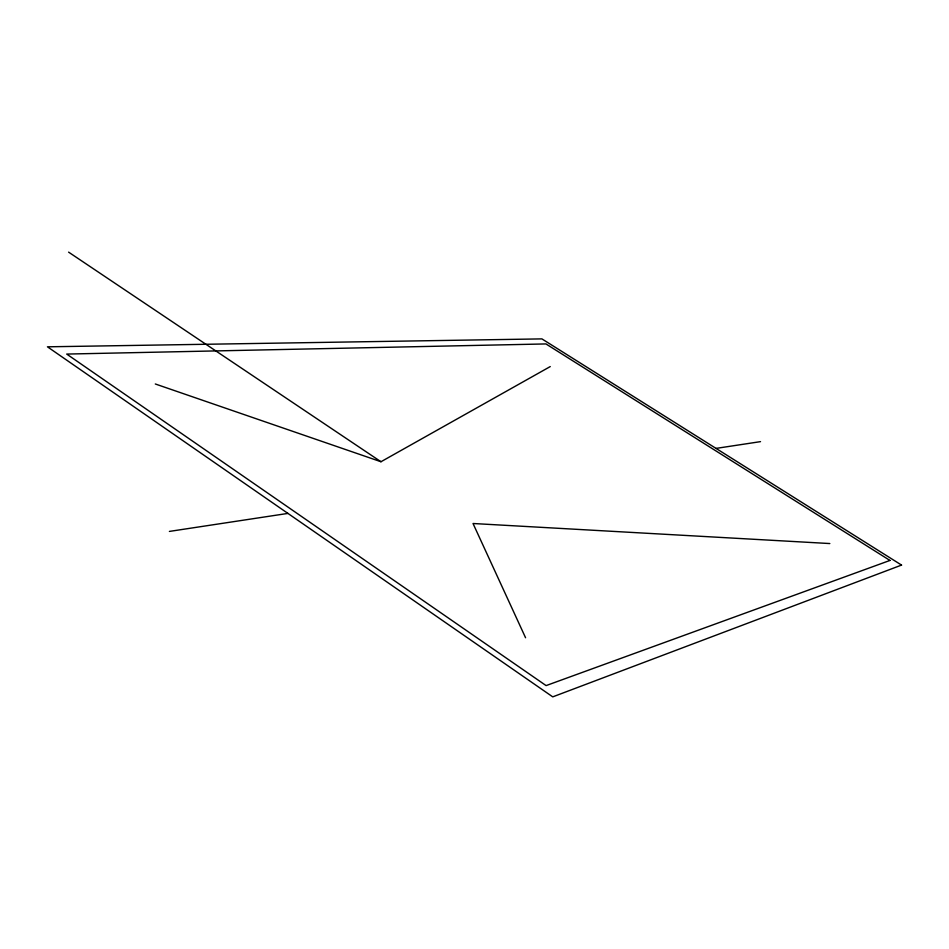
<?xml version="1.0" encoding="UTF-8"?>
<svg xmlns="http://www.w3.org/2000/svg" width="949" height="949" viewBox="0 0 949 949"><rect width="100%" height="100%" fill="white"/><g stroke="black" fill="none" stroke-linecap="round" stroke-linejoin="round"><path stroke-width="1.42" d="M155.304 383.977L380.976 461.736L550.254 366.575M169.397 531.416L287.927 513.409M716.021 448.403L760.505 441.641M829.829 543.552L473.029 523.504L525.568 637.752M68.601 252.137L380.976 461.736M901.55 565.082L552.745 696.863L47.45 346.812L541.903 338.888L901.55 565.082M889.948 560.444L546.102 685.593L66.703 354.072L545.948 343.929L889.948 560.444"/></g></svg>
